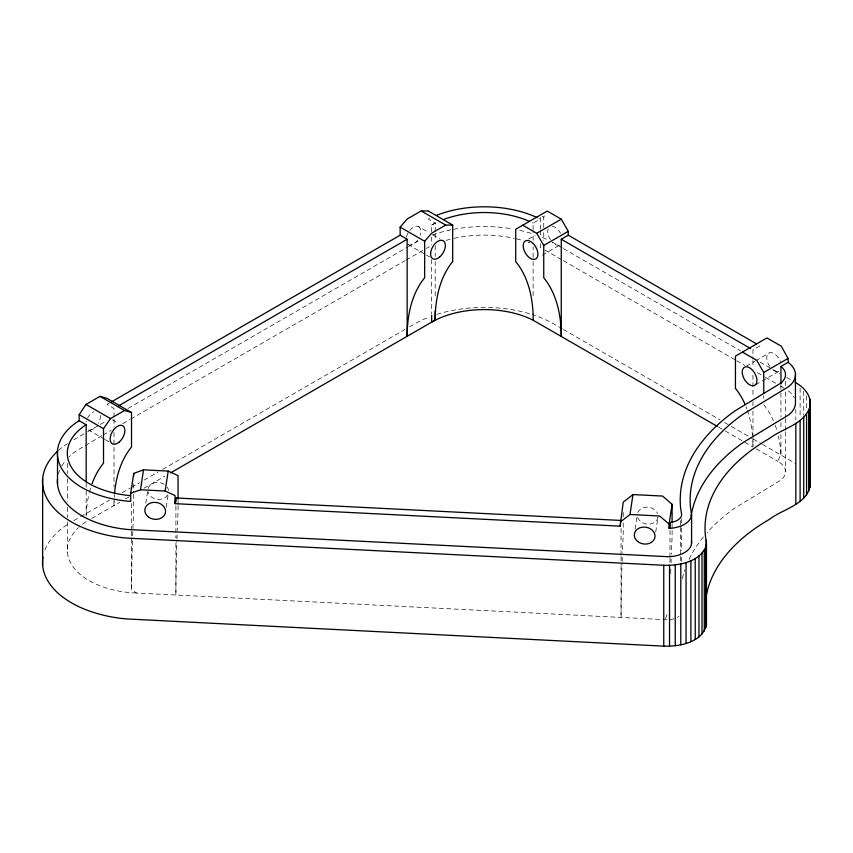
<?xml version="1.0" encoding="UTF-8"?>
<svg xmlns="http://www.w3.org/2000/svg" width="853" height="853" viewBox="0 0 853 853"><rect width="100%" height="100%" fill="white"/><g stroke="black" fill="none" stroke-linecap="round" stroke-linejoin="round"><path stroke-width="0.64" stroke-dasharray="4.26 3.2" d="M533.114 295.682L533.114 258.747M533.114 257.425L533.114 246.88M533.114 240.279L533.114 231.046M533.114 229.734L533.114 223.134L540.13 219.082L538.893 218.453M667.035 619.747L136.512 593.038L131.586 589.775L131.586 586.64A155.065 11.036 -87.1 0 1 132.546 539.16M86.121 515.745L86.494 509.934A155.065 89.533 60 0 1 89.107 493.578M145.82 503.217L147.516 492M166.239 507.279L168.126 494.815M635.101 529.191L637.372 514.231M655.712 532.005L657.983 517.046A10.396 8.455 8.6 0 1 647.672 524.137A10.396 8.455 8.6 0 1 637.372 516.012M780.943 434.39L780.943 454.382L777.755 461.292L780.431 463.051A24.716 14.266 0 0 1 780.431 480.42L734.87 508.004A245.184 141.555 0 0 0 706.956 532.826M665.489 618.521L667.419 613.702M543.745 227.452L543.745 217.142L545.494 214.114M109.312 403.106L107.009 404.439L114.014 408.48L114.014 417.789M431.671 231.739L431.671 225.085L435.179 223.059L435.179 232.368M73.838 439.775L86.526 432.439M87.678 431.778L99.215 425.114M100.366 424.453L104.983 421.787M128.057 408.47L407.244 247.285M408.395 246.613L414.163 243.286A99.055 57.194 0 0 1 417.927 241.228M101.902 435.691L76.152 450.96A84.18 48.6 0 0 0 69.114 456.803M103.064 435.03L111.125 430.37M122.651 423.717L129.571 419.719M130.722 419.058L405.068 260.666M406.22 259.994L423.514 250.014M528.551 239.107L535.236 235.247M73.838 520.65L79.606 517.323M80.758 516.651L109.6 500.007M122.288 492.671L130.36 488.012M131.522 487.351L139.593 482.681M144.21 480.026L158.05 472.029M162.667 469.363L404.93 329.493M409.547 326.827L414.163 324.161A99.055 57.194 0 0 1 428.099 317.476M542.305 255.175L560.133 244.886M91.602 518.485L119.783 502.214M125.551 498.877L129.016 496.883M144.018 488.215L164.789 476.219M759.959 345.87L752.954 349.911L752.954 359.22M746.354 366.161L754.702 361.341M755.822 360.702L769.193 352.982A10.396 6.003 60 0 1 780.484 361.565M755.63 384.799L779.578 370.97A10.396 6.003 60 0 1 773.34 370.138M431.671 225.085L435.958 222.804A74.296 42.895 0 0 1 437.45 222.079M429.528 218.453L428.281 219.082L435.179 223.059M136.512 593.038L129.955 592.632A74.264 42.874 0 0 1 78.465 527.698M532.453 222.804L533.114 223.134M542.167 216.257L543.745 217.142M562.308 247.935L554.247 243.286A99.055 57.194 0 0 0 552.392 242.241M563.449 248.596L740.617 350.882M760.183 362.173L771.688 368.816M772.839 369.488L779.738 373.465M786.637 377.452L794.697 382.101M544.896 250.014L562.127 259.962M563.279 260.623L735.595 360.115M736.747 360.776L744.786 365.425M757.421 372.718L764.309 376.695M765.461 377.357L775.803 383.328M780.399 385.982L784.995 388.637M409.781 230.374A10.396 6.003 -60 0 1 418.386 226.45L428.952 232.549M432.866 234.81L440.095 238.989M562.308 328.81L554.247 324.161A99.055 57.194 0 0 0 533.733 315.077M563.449 329.482L719.911 419.815M724.517 422.47L730.264 425.786M731.416 426.457L752.122 438.41M753.274 439.071L761.334 443.72M762.475 444.381L795.838 463.648M408.001 244.438L425.828 254.727M426.372 255.047L431.394 257.947M718.514 427.086L724.25 430.402M725.402 431.064L752.954 446.972L752.954 437.664M756.334 448.923L777.755 461.292M112.404 419.825L118.524 423.355M104.791 439.423L87.539 429.454A10.396 6.003 -60 0 0 95.994 426.649M105.367 439.753L110.933 442.963M85.993 521.716L83.861 523.305A74.264 42.874 0 0 0 79.297 526.941M780.943 454.382L780.762 451.536A155.065 89.533 -60 0 0 778.394 436.203M806.575 396.027L806.575 410.602M803.718 391.346L803.718 415.208M800.114 388.232L800.114 417.405M795.838 409.28L795.838 419.889M785.528 381.323L785.528 386.644M785.528 391.964L785.528 417.224M785.528 418.556L785.528 430.52M785.528 431.853L785.528 471.73M780.943 385.098L780.943 391.762M780.943 393.094L780.943 417.074M780.943 422.406L780.943 429.07M763.755 395.739L763.755 398.319M752.954 360.552L752.954 367.195M752.954 375.181L752.954 396.453M752.954 401.763L752.954 405.761M752.954 411.071L752.954 436.341M681.664 518.688L681.664 526.664M681.664 527.996L681.664 550.601M681.664 557.244L681.664 562.564M680.566 520.543L680.566 526.056M680.566 527.197L680.566 555.314M680.566 556.444L680.566 561.956M672.1 523.987L672.1 529.233M672.1 530.545L672.1 537.091A155.065 11.036 -87.1 0 0 671.354 554.258M670 530.449L670 556.785M670 558.097L670 564.675M623.212 512.546L623.212 517.75M623.212 522.942L623.212 534.628A155.065 11.036 -87.1 0 0 622.413 553.011M621.048 528.433L621.048 555.015M621.048 556.348L621.048 564.323M621.048 565.656L621.048 617.508A155.065 11.036 -87.1 0 1 622.018 563.886M543.745 232.602L543.745 240.333M540.546 217.558L540.546 229.308M540.546 230.619L540.546 235.844M540.546 243.681L540.546 247.594A84.202 48.61 0 0 0 537.198 245.941M435.179 233.701L435.179 240.343M435.179 245.664L435.179 256.305M435.179 261.626L435.179 296.194M431.671 237.049L431.671 245.024M431.671 259.653L431.671 314.171M178.053 500.402L178.053 504.315M178.053 505.626L178.053 512.141A155.065 11.036 -87.1 0 0 177.264 530.523M175.899 505.946L175.899 537.848M175.899 543.169L175.899 595.021A155.065 11.036 -87.1 0 1 176.87 541.399M133.729 483.822L133.729 492.949M133.729 494.26L133.729 509.902A155.065 11.036 -87.1 0 0 132.631 536.761M131.586 503.633L131.586 530.139M131.586 531.462L131.586 589.775M114.014 419.122L114.014 427.097M114.014 432.418L114.014 486.924M114.014 501.553L114.014 505.541A155.065 89.533 60 0 1 114.142 499.57M86.174 483.043L86.174 489.675M86.174 490.997L86.174 514.839M67.419 463.456L67.419 473.596M67.419 478.906L67.419 501.511M67.419 507.332L67.419 517.472M67.419 521.951L67.419 552.531M58.43 473.937A84.18 48.6 0 0 1 59.721 470.195M61.789 466.037A84.18 48.6 0 0 1 65.788 460.385M426.244 248.458A84.202 48.61 0 0 1 429.528 246.762M445.98 240.407A84.202 48.61 0 0 1 449.957 239.32M454.031 238.339A84.202 48.61 0 0 1 514.38 238.339M516.428 238.808A84.202 48.61 0 0 1 522.431 240.407M528.199 242.273A84.202 48.61 0 0 1 530.065 242.956M622.104 561.487A155.065 11.036 -87.1 0 1 622.274 556.646M788.3 390.813A34.642 20.003 0 0 1 794.282 397.807M436.939 314.341A99.055 57.194 0 0 1 531.472 314.341M44.9 549.95A99.055 57.194 0 0 1 69.466 523.209M58.494 450.395A99.055 57.194 0 0 1 67.462 443.592M432.45 234.959A99.055 57.194 0 0 1 451.141 229.809M453.593 229.329A99.055 57.194 0 0 1 512.344 228.892M519.701 230.331A99.055 57.194 0 0 1 533.733 234.191M542.433 237.454A99.055 57.194 0 0 1 548.543 240.237M114.259 497.224A155.065 89.533 60 0 1 114.419 494.911M176.955 539A155.065 11.036 -87.1 0 1 177.125 534.17M746.002 406.614A155.065 89.533 -60 0 1 746.887 408.939M747.303 410.133A155.065 89.533 -60 0 1 752.453 435.19M752.826 441.001A155.065 89.533 -60 0 1 752.954 446.972M678.892 616.324A14.49 8.37 0 0 1 677.517 617.263M674.137 618.745A14.49 8.37 0 0 1 670.149 619.587M682.325 578.611A245.184 141.555 0 0 1 684.735 570.081M689.096 559.355A245.184 141.555 0 0 1 703.48 536.921M670.693 573.504A155.065 11.036 -87.1 0 1 670.874 567.554M671.034 562.745A155.065 11.036 -87.1 0 1 671.172 559.12M89.426 492.288A155.065 89.533 60 0 1 91.228 486.071M763.755 404.791A155.065 89.533 -60 0 1 773.362 420.678M775.196 425.284A155.065 89.533 -60 0 1 776.795 430.115M167.668 494.847A10.396 8.455 8.6 0 1 156.579 499.218A10.396 8.455 8.6 0 1 147.9 491.285M148.07 488.641A10.396 8.455 8.6 0 1 164.298 484.355M167.177 487.127A10.396 8.455 8.6 0 1 168.51 490.55M637.82 512.514A10.396 8.455 8.6 0 1 647.672 507.151A10.396 8.455 8.6 0 1 657.535 513.517M769.79 366.502A10.396 6.003 60 0 1 769.193 352.982M559.557 245.12A10.396 6.003 60 0 1 552.392 242.177M550.43 239.736A10.396 6.003 60 0 1 548.148 228.935M552.19 226.333A10.396 6.003 60 0 1 560.517 233.264M418.386 226.45A10.396 6.003 -60 0 1 420.177 235.172M417.789 239.97A10.396 6.003 -60 0 1 408.544 244.758M406.465 237.017A10.396 6.003 -60 0 1 408.001 233.072M100.313 415.507A10.396 6.003 -60 0 1 98.468 423.141M86.004 422.032A10.396 6.003 -60 0 1 86.281 421.041M87.539 418.087A10.396 6.003 -60 0 1 93.766 411.732"/><path stroke-width="1.28" d="M795.838 382.762C804.24 387.422 812.216 396.453 809.923 406.721C804.422 424.41 782.617 428.355 769.577 438.367A220.394 127.246 0 0 0 705.324 535.002L706.465 543.606L706.465 624.492C702.445 642.64 679.564 646.617 663.751 646.147L126.073 618.905A99.055 57.194 0 0 1 42.949 557.041M705.591 600.149A220.394 127.246 0 0 1 769.577 519.253C782.755 508.932 808.516 504.262 810.35 483.864L810.35 402.989M114.515 493.759A155.065 89.533 60 0 1 131.522 447.015L131.522 412.532L107.009 398.372L100.004 396.357L85.993 404.439L79.169 414.654L79.169 420.721L76.152 422.651A84.18 48.6 0 0 0 128.408 501.233L130.722 501.372L130.722 493.29L133.729 473.394L143.517 469.843L168.19 471.091L178.053 475.633L178.053 499.101M130.722 493.29L140.489 489.782L143.517 469.843M620.536 523.87L620.184 526.152L175.036 503.665L175.036 495.572L165.162 491.029L168.19 471.091M175.036 503.665L175.899 497.971L621.048 520.447M620.184 526.152L623.212 502.161L632.99 494.569L662.589 496.062L672.1 504.336L672.1 522.686M620.184 522.1L629.972 514.508L632.99 494.569M745.053 404.343A155.065 89.533 -60 0 0 735.446 388.446L735.446 356.127L766.964 337.927L781.263 346.19L788.055 358.441L788.3 362.504A34.642 20.003 0 0 1 788.3 386.857L742.579 414.558A235.268 135.83 0 0 0 690.472 507.14L691.58 514.935A24.428 14.096 0 0 1 672.185 528.146L669.115 528.38L669.115 524.041L672.1 504.336M669.115 528.38L670.149 522.537A14.49 8.37 0 0 0 681.664 514.7L680.566 507.45A245.184 141.555 0 0 1 734.87 410.954L780.431 383.36A24.716 14.266 0 0 0 782.222 367.547L780.943 366.438L788.055 362.344M705.804 627.797L705.804 546.922L706.465 543.606M428.281 210.99L452.687 225.085L452.687 261.594A155.065 89.533 60 0 0 435.179 320.12L170.568 472.893M57.567 451.237A99.055 57.194 0 0 0 126.073 538.03L663.751 565.272C679.031 565.656 698.735 562.351 705.804 546.922M92.06 483.683A155.065 89.533 60 0 1 103.512 463.19L103.512 428.707L110.506 418.599L124.517 410.506L131.522 412.532M111.626 401.774L400.153 235.193L400.153 227.111L407.158 219.018L421.169 210.936L427.886 210.979M400.153 235.193L407.158 239.245L407.158 336.295A155.065 89.533 60 0 1 424.666 277.769L424.666 241.26L431.671 233.178L445.682 225.085L452.687 225.085M79.169 420.721L86.174 424.762L83.861 426.255A74.264 42.874 0 0 0 129.955 495.582M118.631 405.815L407.158 239.245M522.729 225.235L536.74 233.317L561.253 219.168L568.258 231.302L568.258 235.193L756.515 343.887M568.258 235.193L561.253 239.245L561.253 336.295A155.065 89.533 -60 0 0 543.745 277.769L543.745 245.451L568.258 231.302M717.373 426.425L532.453 319.854A74.296 42.895 0 0 0 431.671 322.146L431.671 315.493M763.755 393.148L763.755 372.473L788.055 358.441M140.489 489.782L165.162 491.029M629.972 514.508L659.572 516.001L669.115 524.041M561.253 219.168L547.242 211.075L515.724 229.276L515.724 261.594A155.065 89.533 -60 0 1 533.114 314.149M561.253 239.245L750.661 348.589M742.451 352.086L756.75 360.339L763.755 372.473M421.169 210.936L445.682 225.085M400.153 227.111L424.666 241.26M100.004 396.357L124.517 410.506M85.993 404.439L110.506 418.599M79.169 414.654L103.512 428.707M536.74 233.317L543.745 245.451M705.9 619.054L706.465 624.492M809.923 480.132L810.35 483.864M691.452 540.866L691.58 543.244A24.428 14.096 0 0 1 668.635 556.732L128.408 529.542A84.18 48.6 0 0 1 57.514 479.002M533.114 314.32L533.242 320.12M809.923 399.257L809.923 487.596M808.665 410.389L808.665 491.264M806.575 413.929L806.575 494.815M803.718 417.288L803.718 498.163M800.114 420.39L800.114 501.276M795.838 423.205L795.838 504.091M795.454 374.68L795.454 402.989A34.642 20.003 0 0 1 788.3 415.166L742.579 442.867A235.268 135.83 0 0 0 691.111 516.076M780.943 366.438L780.943 383.765M706.284 540.28L706.284 621.165M704.301 550.142L704.301 631.017M702.008 553.192L702.008 634.078M698.959 556.028L698.959 636.903M695.227 558.566L695.227 639.451M691.58 514.935L691.58 543.244M690.887 560.762L690.887 641.648M686.047 562.575L686.047 643.45M680.79 563.95L680.79 644.836M675.245 564.878L675.245 645.753M670 522.548L670 527.815M669.53 565.315L669.53 646.201M663.751 565.272L663.751 646.147M435.179 310.812L435.179 320.12M175.899 497.971L175.899 501.959M133.729 473.394L133.729 476.006M86.174 424.762L86.174 481.721M57.514 450.693L57.514 484.088M42.65 478.544L42.65 565.411M443.741 219.445A74.296 42.895 0 0 1 529.436 221.385M436.512 215.351A84.202 48.61 0 0 1 537.198 217.632M148.251 516.822A10.396 8.455 8.6 0 0 165.311 513.133A10.396 8.455 8.6 0 0 151.983 502.62A10.396 8.455 8.6 0 0 148.251 516.822M637.724 541.538A10.396 8.455 8.6 0 0 654.795 537.859A10.396 8.455 8.6 0 0 641.456 527.346A10.396 8.455 8.6 0 0 637.724 541.538M742.398 373.902A10.396 6.003 60 0 0 754.521 385.439A10.396 6.003 60 0 0 751.866 369.52A10.396 6.003 60 0 0 742.398 373.902M523.401 247.828A10.396 6.003 60 0 0 535.62 259.035A10.396 6.003 60 0 0 532.624 243.009A10.396 6.003 60 0 0 523.401 247.828M439.508 257.179A10.396 6.003 -60 0 0 443.443 240.919A10.396 6.003 -60 0 0 430.978 251.166A10.396 6.003 -60 0 0 439.508 257.179M119.047 442.195A10.396 6.003 -60 0 0 122.981 425.935A10.396 6.003 -60 0 0 110.517 436.182A10.396 6.003 -60 0 0 119.047 442.195"/></g></svg>
